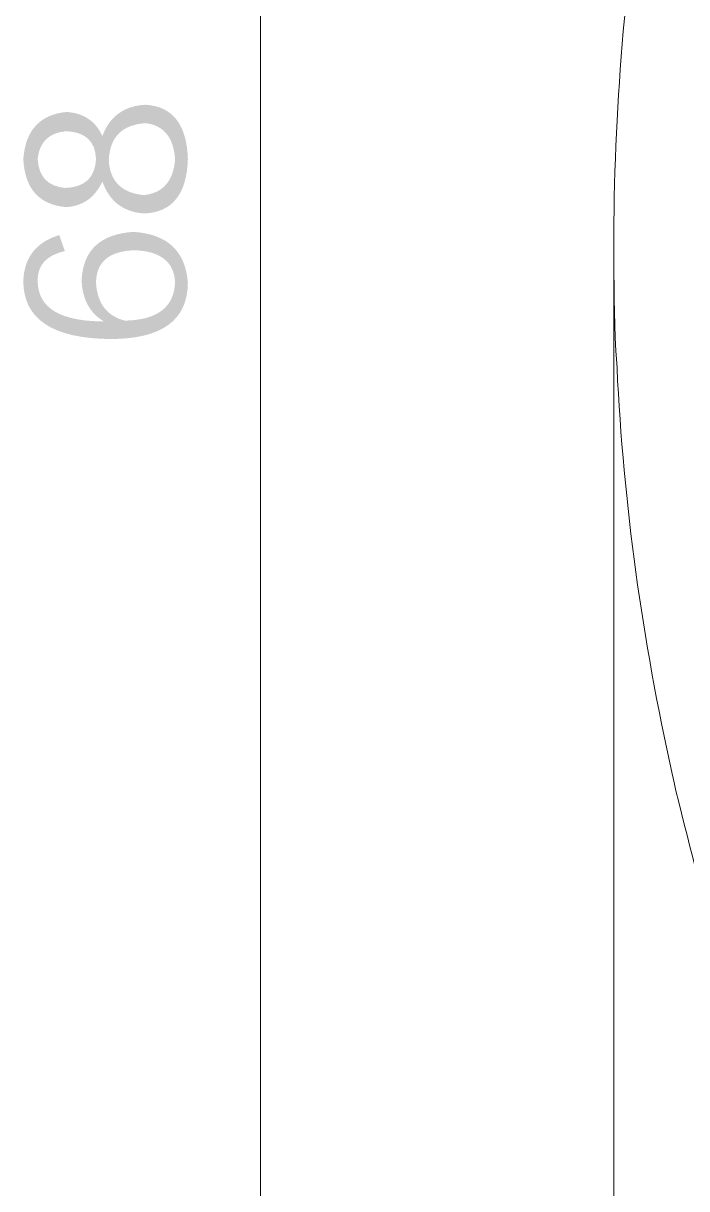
# Model space of a CAD drawing. Header units: millimetres. Extents: x 36 to 398, y -1 to 136.
# Drawn here: x 35.7 to 58.58, y 35.28 to 75.45 of the extents above; entities that cross this region are included whole.
import ezdxf

# ---------------------------------------------------------------- set-up
doc = ezdxf.new("R2010")
doc.units = ezdxf.units.MM

msp = doc.modelspace()

# ---------------------------------------------------------------- hatches: boundary and pattern name
h = msp.add_hatch(color=250)
edge = h.paths.add_edge_path(flags=0)
edge.add_spline(control_points=[(38.648393, 70.741907), (38.6848, 70.006895), (39.089295, 69.6024), (39.860784, 69.529481), (40.522807, 69.6024), (40.880312, 70.016385), (40.935592, 70.770094), (40.880312, 71.52271), (40.540411, 71.936695), (39.915994, 72.009579), (39.108204, 71.954299), (38.6848, 71.532094), (38.648393, 70.741907), (38.648393, 70.741907), (38.648393, 70.741907), (38.648393, 70.741907)], knot_values=[0, 0, 0, 0, 1, 1, 1, 2, 2, 2, 3, 3, 3, 4, 4, 4, 5, 5, 5, 5], degree=3, periodic=1)
edge = h.paths.add_edge_path(flags=0)
edge.add_spline(control_points=[(36.195388, 70.770094), (36.231795, 70.163281), (36.544603, 69.832905), (37.132613, 69.777589), (37.81231, 69.795299), (38.170908, 70.12691), (38.207386, 70.770094), (38.188582, 71.375708), (37.848716, 71.6979), (37.187893, 71.734377), (36.581115, 71.679097), (36.250598, 71.358104), (36.195388, 70.770094), (36.195388, 70.770094), (36.195388, 70.770094), (36.195388, 70.770094)], knot_values=[0, 0, 0, 0, 1, 1, 1, 2, 2, 2, 3, 3, 3, 4, 4, 4, 5, 5, 5, 5], degree=3, periodic=1)
edge = h.paths.add_edge_path(flags=0)
edge.add_spline(control_points=[(38.427307, 69.997511), (38.170908, 69.447178), (37.756994, 69.153208), (37.187893, 69.115602), (36.250598, 69.189685), (35.754416, 69.741183), (35.6991, 70.770094), (35.773184, 71.7614), (36.269507, 72.303478), (37.187893, 72.395306), (37.775797, 72.358794), (38.188582, 72.083592), (38.427307, 71.568607), (38.6848, 72.248304), (39.181087, 72.606902), (39.915994, 72.64338), (40.853184, 72.588099), (41.340087, 71.963683), (41.376494, 70.770094), (41.340087, 69.556609), (40.834416, 68.932087), (39.860784, 68.89568), (39.14461, 68.950996), (38.667196, 69.317885), (38.427307, 69.997511)], knot_values=[0, 0, 0, 0, 1, 1, 1, 2, 2, 2, 3, 3, 3, 4, 4, 4, 5, 5, 5, 6, 6, 6, 7, 7, 7, 8, 8, 8, 8], degree=3, periodic=1)
h = msp.add_hatch(color=250)
edge = h.paths.add_edge_path(flags=0)
edge.add_spline(control_points=[(39.199891, 65.202097), (40.320489, 65.2209), (40.899115, 65.661907), (40.935592, 66.524978), (40.899115, 67.223478), (40.439305, 67.591602), (39.557396, 67.628008), (38.675416, 67.609205), (38.226189, 67.242281), (38.207386, 66.524978), (38.243898, 65.80891), (38.57431, 65.367902), (39.199891, 65.202097), (39.199891, 65.202097), (39.199891, 65.202097), (39.199891, 65.202097)], knot_values=[0, 0, 0, 0, 1, 1, 1, 2, 2, 2, 3, 3, 3, 4, 4, 4, 5, 5, 5, 5], degree=3, periodic=1)
edge = h.paths.add_edge_path(flags=0)
edge.add_spline(control_points=[(36.939714, 68.151284), (36.939714, 68.151284), (37.132613, 67.600986), (37.132613, 67.600986), (36.489393, 67.453983), (36.176585, 67.104804), (36.195388, 66.5532), (36.214191, 65.634779), (36.976191, 65.175109), (38.482588, 65.175109), (37.9863, 65.469008), (37.730007, 65.946493), (37.711204, 66.608481), (37.766413, 67.637498), (38.363807, 68.188996), (39.502115, 68.26188), (40.660391, 68.188996), (41.284807, 67.609205), (41.376494, 66.524978), (41.376494, 65.2209), (40.485201, 64.568296), (38.703603, 64.568296), (36.700989, 64.587099), (35.6991, 65.257377), (35.6991, 66.580294), (35.735613, 67.389284), (36.149492, 67.912594), (36.939714, 68.151284)], knot_values=[0, 0, 0, 0, 1, 1, 1, 2, 2, 2, 3, 3, 3, 4, 4, 4, 5, 5, 5, 6, 6, 6, 7, 7, 7, 8, 8, 8, 9, 9, 9, 9], degree=3, periodic=1)

# ---------------------------------------------------------------- linework, layer by layer
at = {"color": 250, "lineweight": 20}
for points in [[(43.882416, 25.57919), (43.882416, 109.991892)], [(56.074416, 67.785594), (56.074416, 3.73519)]]:
    msp.add_lwpolyline(points, dxfattribs=at)
msp.add_open_spline([(59.969082, 92.931594), (59.969082, 92.931594), (59.884416, 92.656392), (59.884416, 92.656392), (58.477609, 88.180983), (57.436491, 83.527597), (56.815284, 78.876892), (56.815284, 78.876892), (56.772916, 78.580594), (56.772916, 78.580594), (56.772916, 78.580594), (56.730582, 78.263094), (56.730582, 78.263094), (56.133294, 73.554887), (55.954789, 68.908098), (56.137916, 64.166094), (56.137916, 64.166094), (56.159082, 63.86969), (56.159082, 63.86969), (56.159082, 63.86969), (56.180284, 63.573392), (56.180284, 63.573392), (56.407509, 58.866596), (57.055209, 54.180684), (58.085284, 49.58219), (58.085284, 49.58219), (58.148784, 49.285892), (58.148784, 49.285892), (58.148784, 49.285892), (58.212284, 48.989594), (58.212284, 48.989594), (58.724906, 46.953008), (59.223698, 44.910707), (59.884416, 42.91469), (59.884416, 42.91469), (59.969082, 42.618392), (59.969082, 42.618392)], degree=3, knots=[0, 0, 0, 0, 1, 1, 1, 2, 2, 2, 3, 3, 3, 4, 4, 4, 5, 5, 5, 6, 6, 6, 7, 7, 7, 8, 8, 8, 9, 9, 9, 10, 10, 10, 11, 11, 11, 12, 12, 12, 12], dxfattribs=at)

doc.saveas('drawing.dxf')
